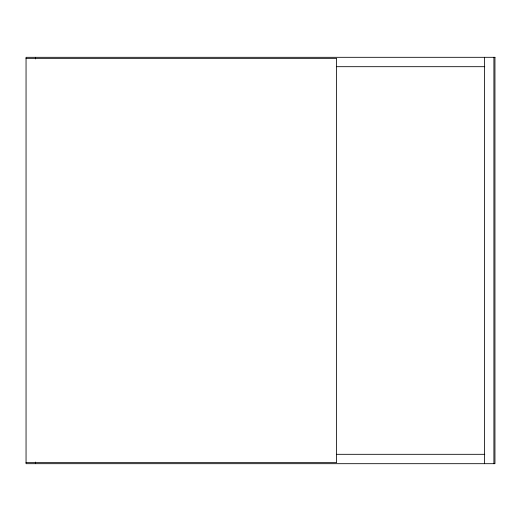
<?xml version="1.0" encoding="UTF-8"?>
<svg xmlns="http://www.w3.org/2000/svg" width="521" height="521" viewBox="0 0 521 521"><rect width="100%" height="100%" fill="white"/><g stroke="black" fill="none" stroke-linecap="round" stroke-linejoin="round"><path stroke-width="0.78" d="M26.05 58.352L336.566 58.352L336.566 462.648L26.05 462.648M336.566 66.688L484.764 66.688M336.566 454.312L484.764 454.312M493.908 57.31L493.908 463.69M484.53 57.31L484.53 463.69M35.428 57.31L35.428 58.938M35.428 462.062L35.428 463.69M494.95 57.31L26.05 57.31L26.05 463.69L494.95 463.69L494.95 57.31"/></g></svg>
